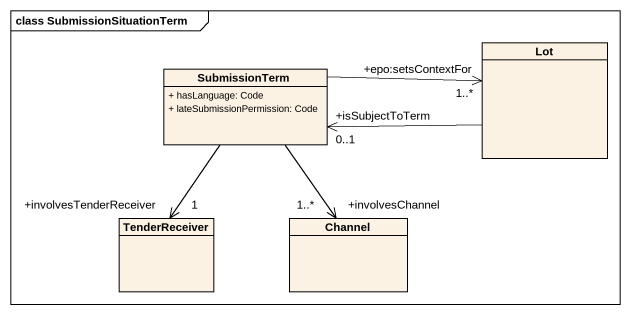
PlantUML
@startuml
mainframe class SubmissionSituationTerm
hide circle
hide empty members
skinparam classAttributeIconSize 0
class Lot
class SubmissionTerm {
  + hasLanguage: Code
  + lateSubmissionPermission: Code
}
class TenderReceiver
class Channel
Lot -left-> "+isSubjectToTerm\n0..1" SubmissionTerm
SubmissionTerm -right-> "+epo:setsContextFor\n1..*" Lot
SubmissionTerm --> "+involvesTenderReceiver\n1" TenderReceiver
SubmissionTerm --> "+involvesChannel\n1..*" Channel
@enduml
